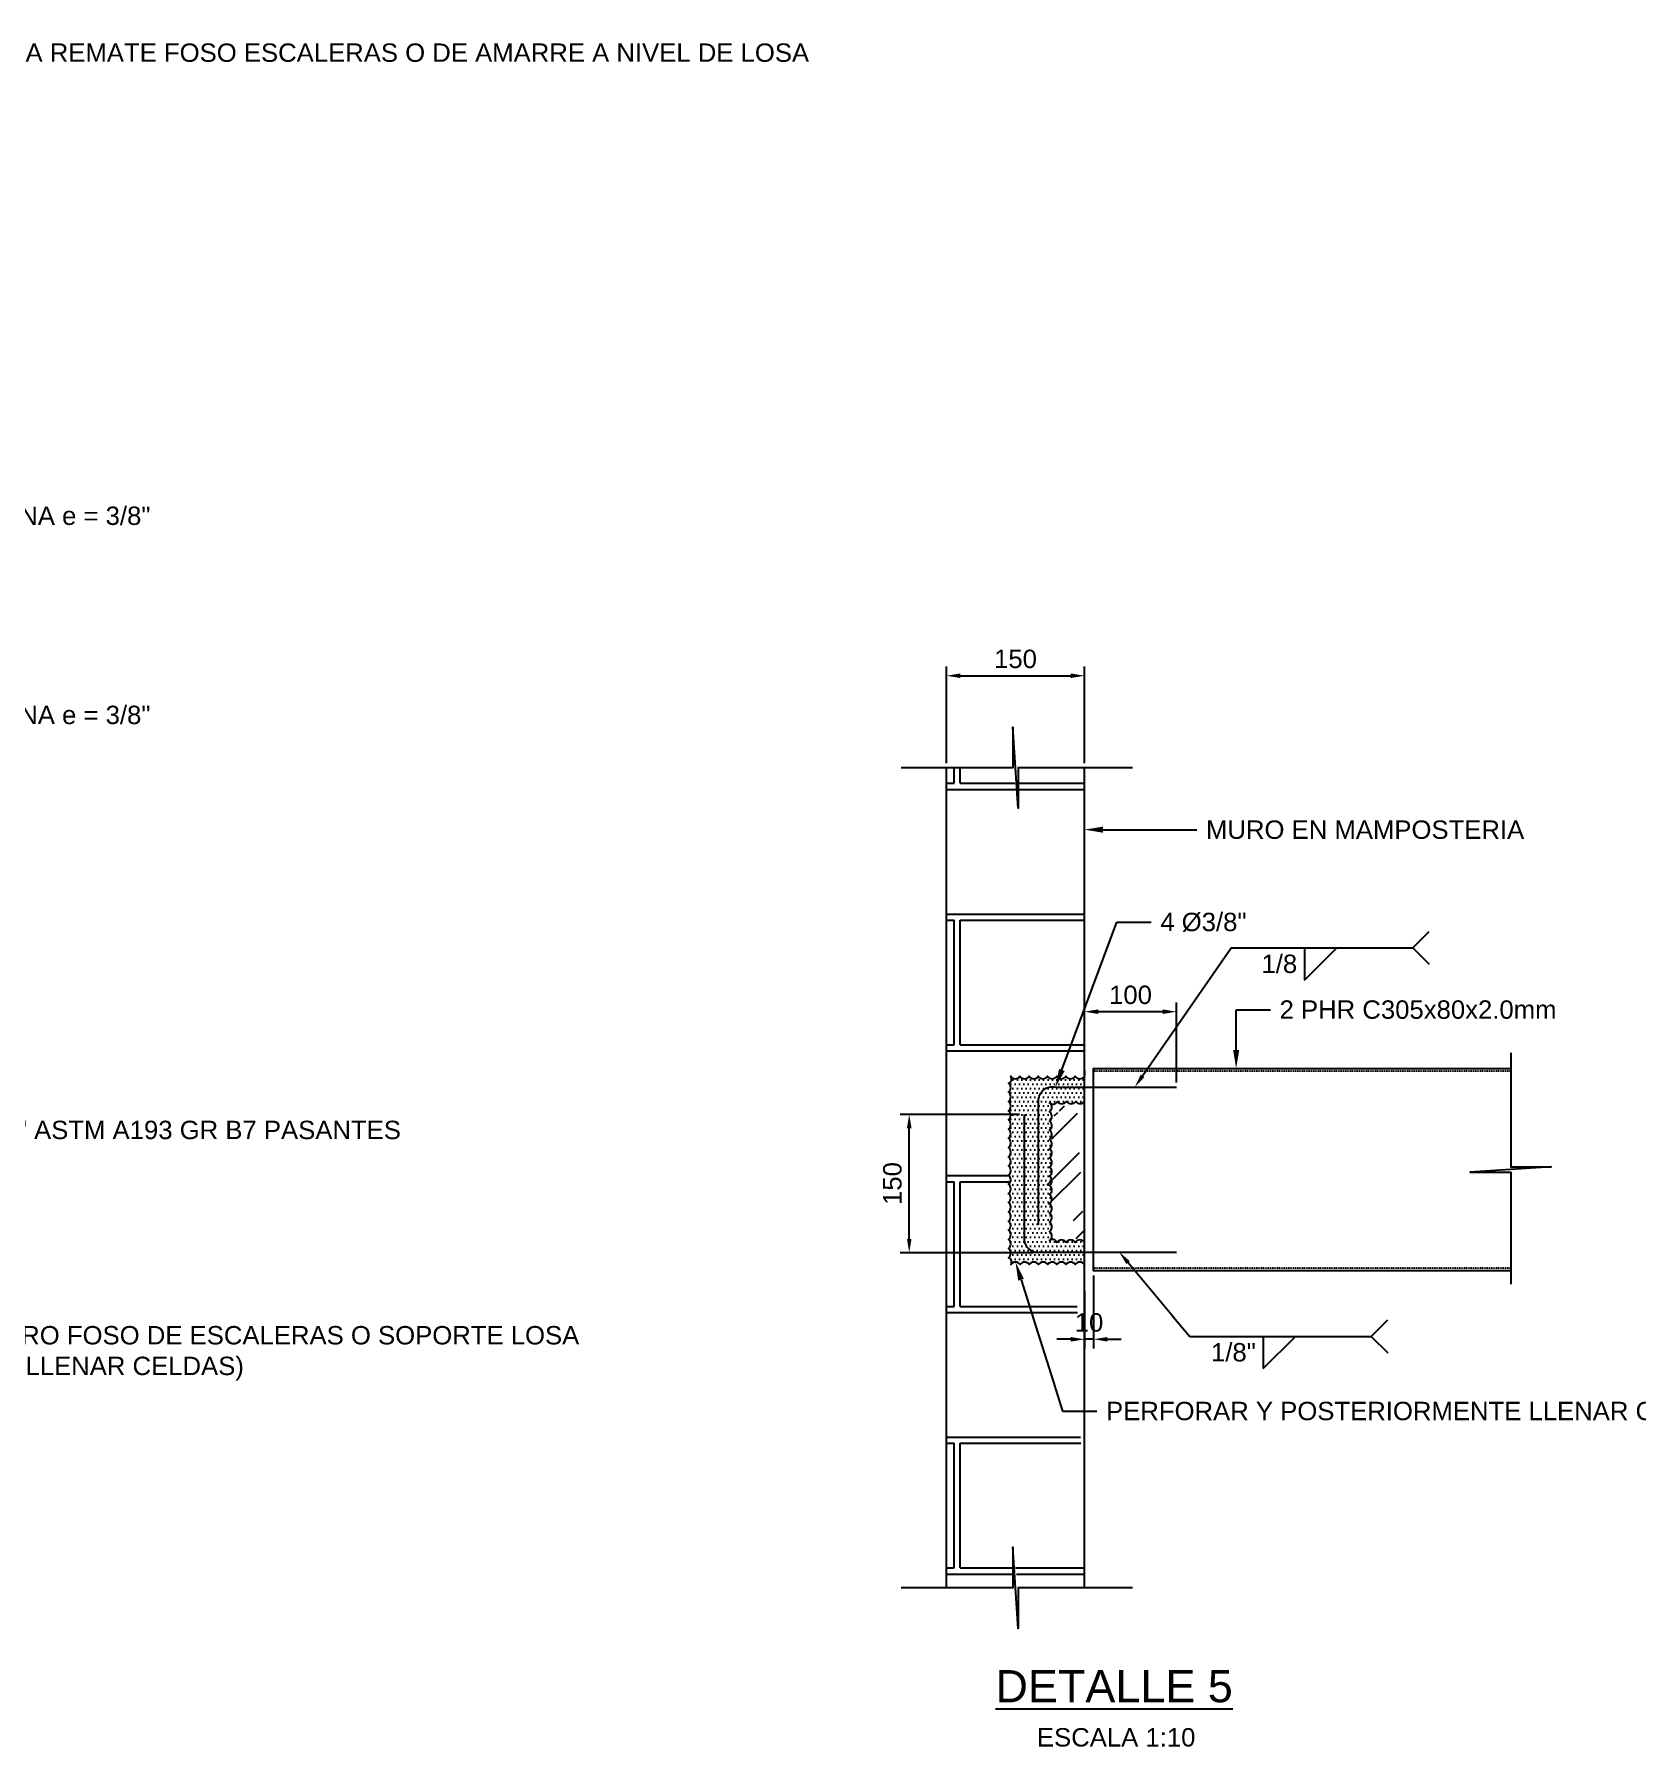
# Model space of a CAD drawing. Header units: millimetres. Extents: x -241278 to 318497, y -110515 to 29234.
# Drawn here: x -27056 to -25313, y -43249 to -41386 of the extents above; entities that cross this region are included whole.
import ezdxf
from ezdxf import colors
from ezdxf.entities.mleader import LeaderData, LeaderLine
from ezdxf.enums import TextEntityAlignment as Align
from ezdxf.math import Vec2, Vec3

# ---------------------------------------------------------------- set-up
doc = ezdxf.new("R2010")
doc.units = ezdxf.units.MM
doc.header["$LTSCALE"] = 0.1
doc.linetypes.add('HIDDEN', pattern=[0.375, 0.25, -0.125])
for name, color, linetype in [('EE-ACHURADOS', 9, 'Continuous'), ('EE-COTAS', 1, 'Continuous'), ('EE-PHRC254x67x1.5mm', 190, 'Continuous'), ('EE-TEXTO 1', 4, 'Continuous'), ('EE-TEXTO 2', 2, 'Continuous'), ('EE-VARILLA 3-8', 200, 'Continuous'), ('SIM-2 PHR C 305x80x1.5mm', 44, 'Continuous'), ('SIM-COTAS', 1, 'Continuous'), ('SIM-MAMPOSTERIA', 150, 'Continuous'), ('SIM-OCULTA', 8, 'HIDDEN')]:
    doc.layers.add(name, color=color, linetype=linetype)
doc.styles.add('ARIAL EE', font='arial.ttf')
doc.styles.get("Standard").update_dxf_attribs({"font": 'arial.ttf'})
doc.dimstyles.new('EE 1_STANDAR', dxfattribs={"dimtxt": 2, "dimasz": 1.5, "dimexe": 1, "dimexo": 0.5, "dimgap": 0.8, "dimtad": 1, "dimdec": 0, "dimdsep": 46, "dimtxsty": 'Standard', "dimcen": 0.09, "dimclrd": 256, "dimclre": 256, "dimclrt": 2, "dimadec": 0, "dimazin": 0, "dimtfac": 1, "dimtdec": 0, "dimtix": 1, "dimtmove": 0, "dimatfit": 2, "dimfxl": 1, "dimtolj": 1, "dimlwd": -1, "dimlwe": -1, "dimarcsym": 1})

# ---------------------------------------------------------------- blocks, each defined once
blk = doc.blocks.new('*D179')
at = {"layer": 'EE-COTAS', "ltscale": 5, "transparency": 16777216}
for p, q in [((-25984.6, -42561.2), (-26114.5, -42561.2)), ((-26104.5, -42696.6), (-26104.5, -42576.2)), ((-25969.5, -42711.6), (-26114.5, -42711.6))]:
    blk.add_line(p, q, dxfattribs=at)
for points in [[(-26107, -42576.2), (-26102, -42576.2), (-26104.5, -42561.2)], [(-26107, -42696.6), (-26102, -42696.6), (-26104.5, -42711.6)]]:
    blk.add_solid(points, dxfattribs=at)
at = {"layer": 'EE-COTAS', "color": 2, "ltscale": 5, "transparency": 16777216, "insert": (-26122.7, -42636.4), "char_height": 20, "attachment_point": 5, "rotation": 90}
blk.add_mtext('\\A1;150', dxfattribs=at)
blk = doc.blocks.new('*D180')
at = {"layer": 'EE-COTAS', "ltscale": 5, "transparency": 16777216}
for p, q in [((-25913.9, -42526.6), (-25913.9, -42439.5)), ((-25813.7, -42526.6), (-25813.7, -42439.5)), ((-25828.7, -42449.5), (-25898.9, -42449.5))]:
    blk.add_line(p, q, dxfattribs=at)
for points in [[(-25898.9, -42447), (-25898.9, -42452), (-25913.9, -42449.5)], [(-25828.7, -42447), (-25828.7, -42452), (-25813.7, -42449.5)]]:
    blk.add_solid(points, dxfattribs=at)
at = {"layer": 'EE-COTAS', "color": 2, "ltscale": 5, "transparency": 16777216, "insert": (-25863.8, -42431.3), "char_height": 20, "attachment_point": 5}
blk.add_mtext('\\A1;100', dxfattribs=at)
blk = doc.blocks.new('*D181')
at = {"layer": 'EE-COTAS', "ltscale": 5, "transparency": 16777216}
for p, q in [((-26063.9, -42179.2), (-26063.9, -42074.1)), ((-25913.9, -42179.2), (-25913.9, -42074.1)), ((-26048.9, -42084.1), (-25928.9, -42084.1))]:
    blk.add_line(p, q, dxfattribs=at)
for points in [[(-26048.9, -42081.6), (-26048.9, -42086.6), (-26063.9, -42084.1)], [(-25928.9, -42081.6), (-25928.9, -42086.6), (-25913.9, -42084.1)]]:
    blk.add_solid(points, dxfattribs=at)
at = {"layer": 'EE-COTAS', "color": 2, "ltscale": 5, "transparency": 16777216, "insert": (-25988.9, -42065.9), "char_height": 20, "attachment_point": 5}
blk.add_mtext('\\A1;150', dxfattribs=at)
blk = doc.blocks.new('*D182')
at = {"layer": 'EE-COTAS', "ltscale": 5, "transparency": 16777216}
for p, q in [((-25903.9, -42736.3), (-25903.9, -42815.8)), ((-25913.9, -42753.3), (-25913.9, -42815.8)), ((-25928.9, -42805.8), (-25943.9, -42805.8)), ((-25903.9, -42805.8), (-25913.9, -42805.8)), ((-25888.9, -42805.8), (-25873.9, -42805.8))]:
    blk.add_line(p, q, dxfattribs=at)
for points in [[(-25928.9, -42803.3), (-25928.9, -42808.3), (-25913.9, -42805.8)], [(-25888.9, -42803.3), (-25888.9, -42808.3), (-25903.9, -42805.8)]]:
    blk.add_solid(points, dxfattribs=at)
at = {"layer": 'EE-COTAS', "color": 2, "ltscale": 5, "transparency": 16777216, "insert": (-25908.9, -42787.6), "char_height": 20, "attachment_point": 5}
blk.add_mtext('\\A1;10', dxfattribs=at)
blk = doc.blocks.new('TÍTULO')
at = {"layer": 'EE-TEXTO 1', "style": 'ARIAL EE'}
blk.add_attdef('%%UTÍTULO', text='', height=3.5, dxfattribs=at).set_placement((0, 0), align=Align.MIDDLE_CENTER)
at = {"layer": 'EE-TEXTO 2', "style": 'ARIAL EE'}
for tag, p in [('SUBTÍTULO', (0, -4.24)), ('ESCALA', (0, -5.71))]:
    blk.add_attdef(tag, text='', height=2, dxfattribs=at).set_placement(p, align=Align.MIDDLE_CENTER)
blk = doc.blocks.new('AWS-FILL-IZQ')
at = {"transparency": 16777216}
for p, q in [((8.25, -3.5), (11.75, 0)), ((8.25, 0), (8.25, -3.5)), ((8.25, 0), (20, 0)), ((20, 0), (21.78, 1.78)), ((20, 0), (21.78, -1.78))]:
    blk.add_line(p, q, dxfattribs=at)
at = {"layer": 'EE-TEXTO 2', "color": 2, "transparency": 16777216, "style": 'ARIAL EE'}
for tag, p, flags in [('OBSERVACION', (22.3, -1.07), 4), ('DE-TANTO-CADA-TANTO', (12.07, -2.68), 12)]:
    blk.add_attdef(tag, p, '', height=2, dxfattribs=dict(at, flags=flags))
at = {"layer": 'EE-TEXTO 2', "color": 2, "transparency": 16777216, "style": 'ARIAL EE', "flags": 12}
blk.add_attdef('VALOR_SOLDADURA', text='', height=2, dxfattribs=at).set_placement((7.44, -2.73), align=Align.RIGHT)

msp = doc.modelspace()

# ---------------------------------------------------------------- linework, layer by layer
at = {"layer": 'SIM-COTAS'}
for points in [[(-25861.7, -42184.2), (-25985.9, -42184.2), (-25985.9, -42227.7, 0.016644), (-25985.9, -42228.3), (-25991.8, -42140, -0.016644), (-25991.8, -42140.6), (-25991.8, -42184.2), (-26113.3, -42184.2)], [(-25861.7, -43076), (-25985.9, -43076), (-25985.9, -43119.6, 0.016644), (-25985.9, -43120.2), (-25991.8, -43031.8, -0.016644), (-25991.8, -43032.4), (-25991.8, -43076), (-26113.3, -43076)]]:
    msp.add_lwpolyline(points, format="xyb", dxfattribs=at)
at = {"layer": 'SIM-OCULTA'}
msp.add_line((-25450.3, -42728.3), (-25903.9, -42728.3), dxfattribs=at)

# ---------------------------------------------------------------- block references
ref = msp.add_blockref('TÍTULO', (-25876.2, -43235.6), dxfattribs=dict(xscale=10, yscale=10, zscale=10))
ref.add_attrib('ESCALA1:100', 'ESCALA 1:10', dxfattribs={"layer": 'EE-TEXTO 2', "height": 20, "style": 'ARIAL EE'}).set_placement((-25879.4, -43248.7), align=Align.CENTER)
ref.add_attrib('%%UVISTAENPLANTA', '%%UDETALLE 5', dxfattribs={"layer": 'EE-TEXTO 1', "height": 35, "style": 'ARIAL EE'}).set_placement((-25881.6, -43200.6), align=Align.CENTER)

# ---------------------------------------------------------------- dimensions: what is measured, and where the dimension line sits
at = {"layer": 'EE-COTAS', "ltscale": 5}
dim = msp.add_linear_dim(base=(-25913.9, -42084.1), p1=(-26063.9, -42184.2), p2=(-25913.9, -42184.2), dimstyle='EE 1_STANDAR', dxfattribs=at)
dim.commit()
dim.dimension.update_dxf_attribs({"geometry": '*D181', "text_midpoint": (-25988.9, -42065.9)})

# ---------------------------------------------------------------- leaders
at = {"layer": 'SIM-COTAS', "linetype": 'Continuous'}
ml = msp.add_multileader_mtext('Standard', dxfattribs=at)
ml.set_content('{\\C2;VIGA REMATE FOSO ESCALERAS O DE AMARRE A NIVEL DE LOSA }', color=256)
ml.set_leader_properties()
ml.build(insert=Vec2(0, 0))
ml.multileader.update_dxf_attribs({"dogleg_length": 0.0025, "arrow_head_size": 20, "scale": 10})
ctx = ml.context
ctx.base_point, ctx.scale, ctx.char_height, ctx.arrow_head_size, ctx.landing_gap_size, ctx.plane_origin = Vec3(-28438.8, -41531.4), 10, 20, 20, 10, Vec3(-58173, -35231.5)
notes = []
notes.append((ctx, [(0, (1, 1, 0), (-28469.2, -41531.4), (1, 0), 30.4, [(0, [(-28528, -41648.1)], 0, [])])]))
ctx.mtext.insert, ctx.mtext.width, ctx.mtext.defined_height, ctx.mtext.flow_direction = Vec3(-28428.8, -41521.2), 259.868, 84.6, 5
ctx.mtext.has_bg_fill, ctx.mtext.bg_color, ctx.mtext.bg_scale_factor, ctx.mtext.bg_transparency, ctx.mtext.use_window_bg_color = 1, -1027028792, 1.5, 0, 1
ml = msp.add_multileader_mtext('Standard', dxfattribs=at)
ml.set_content('\\A1;{\\C2;PLATINA e = 3/8"}', color=256)
ml.set_leader_properties()
ml.build(insert=Vec2(0, 0))
ml.multileader.update_dxf_attribs({"dogleg_length": 0.0025, "arrow_head_size": 20, "scale": 10})
ctx = ml.context
ctx.base_point, ctx.scale, ctx.char_height, ctx.arrow_head_size, ctx.landing_gap_size, ctx.plane_origin = Vec3(-27160.1, -41910.3), 10, 20, 20, 10, Vec3(-56779.1, -35484)
notes.append((ctx, [(0, (1, 1, 0), (-27190.5, -41910.3), (1, 0), 30.4, [(1, [(-27203.4, -41849.8), (-27362.9, -41849.8)], 0, [])])]))
ctx.mtext.insert, ctx.mtext.width, ctx.mtext.defined_height, ctx.mtext.flow_direction = Vec3(-27150.1, -41900.1), 94.269, 56.3, 5
ctx.mtext.has_bg_fill, ctx.mtext.bg_color, ctx.mtext.bg_scale_factor, ctx.mtext.bg_transparency, ctx.mtext.use_window_bg_color = 1, -1027028792, 1.5, 0, 1
ml = msp.add_multileader_mtext('Standard', dxfattribs=at)
ml.set_content('\\A1;{\\C2;PLATINA e = 3/8"}', color=256)
ml.set_leader_properties()
ml.build(insert=Vec2(0, 0))
ml.multileader.update_dxf_attribs({"dogleg_length": 0.0025, "arrow_head_size": 20, "scale": 10})
ctx = ml.context
ctx.base_point, ctx.scale, ctx.char_height, ctx.arrow_head_size, ctx.landing_gap_size, ctx.plane_origin = Vec3(-27160.1, -42126.9), 10, 20, 20, 10, Vec3(-56779.1, -35724.7)
notes.append((ctx, [(0, (1, 1, 0), (-27190.5, -42126.9), (1, 0), 30.4, [(1, [(-27208.2, -42221), (-27367.7, -42221)], 0, [])])]))
ctx.mtext.insert, ctx.mtext.width, ctx.mtext.defined_height, ctx.mtext.flow_direction = Vec3(-27150.1, -42116.7), 94.269, 56.3, 5
ctx.mtext.has_bg_fill, ctx.mtext.bg_color, ctx.mtext.bg_scale_factor, ctx.mtext.bg_transparency, ctx.mtext.use_window_bg_color = 1, -1027028792, 1.5, 0, 1
ml = msp.add_multileader_mtext('Standard', dxfattribs=at)
ml.set_content('\\A1;{\\C2;MURO EN MAMPOSTERIA}', color=256)
ml.set_leader_properties()
ml.build(insert=Vec2(0, 0))
ml.multileader.update_dxf_attribs({"dogleg_length": 0.0025, "arrow_head_size": 20, "scale": 10})
ctx = ml.context
ctx.base_point, ctx.scale, ctx.char_height, ctx.arrow_head_size, ctx.landing_gap_size, ctx.plane_origin = Vec3(-25791.7, -42251.7), 10, 20, 20, 10, Vec3(-29857.1, -26311.3)
notes.append((ctx, [(0, (1, 1, 0), (-25829, -42251.7), (1, 0), 37.2, [(0, [(-25913.9, -42251.5)], 0, [])])]))
ctx.mtext.insert, ctx.mtext.rotation, ctx.mtext.width, ctx.mtext.defined_height, ctx.mtext.flow_direction = Vec3(-25781.7, -42241.5), 6.283185, 139.692, 82.2, 5
ml = msp.add_multileader_mtext('Standard', dxfattribs=at)
ml.set_content('{\\C2;4 %%C5/8" ASTM A193 GR B7 PASANTES}', color=256)
ml.set_leader_properties()
ml.build(insert=Vec2(0, 0))
ml.multileader.update_dxf_attribs({"dogleg_length": 0.0025, "arrow_head_size": 20, "scale": 10})
ctx = ml.context
ctx.base_point, ctx.scale, ctx.char_height, ctx.arrow_head_size, ctx.landing_gap_size, ctx.plane_origin = Vec3(-28482.9, -42703.1), 10, 20, 20, 10, Vec3(-57763.6, -36400)
notes.append((ctx, [(0, (1, 1, 0), (-28513.3, -42703.1), (1, 0), 30.4, [(0, [(-28603, -42603.8)], 0, [])])]))
ctx.mtext.insert, ctx.mtext.width, ctx.mtext.defined_height, ctx.mtext.flow_direction = Vec3(-28472.9, -42692.9), 180.304, 84.6, 5
ctx.mtext.has_bg_fill, ctx.mtext.bg_color, ctx.mtext.bg_scale_factor, ctx.mtext.bg_transparency, ctx.mtext.use_window_bg_color = 1, -1027028792, 1.5, 0, 1
ml = msp.add_multileader_mtext('Standard', dxfattribs=at)
ml.set_content('{\\C2;MURO FOSO DE ESCALERAS O SOPORTE LOSA\\P(RELLENAR CELDAS)}', color=256)
ml.set_leader_properties()
ml.build(insert=Vec2(0, 0))
ml.multileader.update_dxf_attribs({"dogleg_length": 0.0025, "arrow_head_size": 20, "scale": 10})
ctx = ml.context
ctx.base_point, ctx.scale, ctx.char_height, ctx.arrow_head_size, ctx.landing_gap_size, ctx.plane_origin = Vec3(-28438.8, -42853.4), 10, 20, 20, 10, Vec3(-58173, -36618.8)
notes.append((ctx, [(0, (1, 1, 0), (-28469.2, -42853.4), (1, 0), 30.4, [(0, [(-28528, -42822.6)], 0, [])])]))
ctx.mtext.insert, ctx.mtext.width, ctx.mtext.defined_height, ctx.mtext.flow_direction = Vec3(-28428.8, -42840.4), 300.896, 84.6, 5
ctx.mtext.has_bg_fill, ctx.mtext.bg_color, ctx.mtext.bg_scale_factor, ctx.mtext.bg_transparency, ctx.mtext.use_window_bg_color = 1, -1027028792, 1.5, 0, 1
for ctx, leaders in notes:
    for number, flags, end, landing, length, lines in leaders:
        leader = LeaderData()
        leader.index, (leader.has_last_leader_line, leader.has_dogleg_vector, leader.attachment_direction) = number, flags
        leader.last_leader_point, leader.dogleg_vector, leader.dogleg_length = Vec3(end), Vec3(landing), length
        for number, points, colour, breaks in lines:
            line = LeaderLine()
            line.index, line.vertices, line.color, line.breaks = number, Vec3.list(points), colors.encode_raw_color(colour), breaks
            leader.lines.append(line)
        ctx.leaders.append(leader)

# ---------------------------------------------------------------- next in the draw order: leaders
ml = msp.add_multileader_mtext('Standard', dxfattribs=at)
ml.set_content('{\\C2;VIGA REMATE FOSO ESCALERAS O DE AMARRE A NIVEL DE LOSA }', color=256)
ml.set_leader_properties()
ml.build(insert=Vec2(0, 0))
ml.multileader.update_dxf_attribs({"dogleg_length": 0.0025, "arrow_head_size": 20, "scale": 10})
ctx = ml.context
ctx.base_point, ctx.scale, ctx.char_height, ctx.arrow_head_size, ctx.landing_gap_size, ctx.plane_origin = Vec3(-27123.8, -41406.6), 10, 20, 20, 10, Vec3(-56858, -35106.7)
notes = []
notes.append((ctx, [(0, (1, 1, 0), (-27154.1, -41406.6), (1, 0), 30.4, [(0, [(-27212.9, -41523.2)], 0, [])])]))
ctx.mtext.insert, ctx.mtext.width, ctx.mtext.defined_height, ctx.mtext.flow_direction = Vec3(-27113.8, -41396.4), 259.868, 84.6, 5
ctx.mtext.has_bg_fill, ctx.mtext.bg_color, ctx.mtext.bg_scale_factor, ctx.mtext.bg_transparency, ctx.mtext.use_window_bg_color = 1, -1027028792, 1.5, 0, 1
ml = msp.add_multileader_mtext('Standard', dxfattribs=at)
ml.set_content('\\A1;{\\C2;W 16x36 Ó VIGA TIPO 1 Ó VIGA TIPO 2}', color=256)
ml.set_leader_properties()
ml.build(insert=Vec2(0, 0))
ml.multileader.update_dxf_attribs({"dogleg_length": 0.0025, "arrow_head_size": 20, "scale": 10})
ctx = ml.context
ctx.base_point, ctx.scale, ctx.char_height, ctx.arrow_head_size, ctx.landing_gap_size, ctx.plane_origin = Vec3(-24750.6, -42207.9), 10, 20, 20, 10, Vec3(-28827.4, -26214.7)
ctx.text_align_type = 2
notes.append((ctx, [(1, (1, 1, 0), (-24479.4, -42207.9), (-1, 0), 37.2, [(0, [(-24448.2, -42289.9)], 0, [])])]))
ctx.mtext.insert, ctx.mtext.rotation, ctx.mtext.width, ctx.mtext.defined_height, ctx.mtext.alignment, ctx.mtext.flow_direction = Vec3(-24526.6, -42197.8), 6.283185, 215.472, 82.2, 3, 5
ml = msp.add_multileader_mtext('Standard', dxfattribs=at)
ml.set_content('{\\C2;6 %%C5/8" ASTM A193 GR B7 PASANTES}', color=256)
ml.set_leader_properties()
ml.build(insert=Vec2(0, 0))
ml.multileader.update_dxf_attribs({"dogleg_length": 0.0025, "arrow_head_size": 20, "scale": 10})
ctx = ml.context
ctx.base_point, ctx.scale, ctx.char_height, ctx.arrow_head_size, ctx.landing_gap_size, ctx.plane_origin = Vec3(-27167.9, -42578.3), 10, 20, 20, 10, Vec3(-56448.5, -36285.4)
notes.append((ctx, [(0, (1, 1, 0), (-27198.2, -42578.3), (1, 0), 30.4, [(0, [(-27287.9, -42479)], 0, [])])]))
ctx.mtext.insert, ctx.mtext.width, ctx.mtext.defined_height, ctx.mtext.flow_direction = Vec3(-27157.9, -42568.1), 180.304, 84.6, 5
ctx.mtext.has_bg_fill, ctx.mtext.bg_color, ctx.mtext.bg_scale_factor, ctx.mtext.bg_transparency, ctx.mtext.use_window_bg_color = 1, -1027028792, 1.5, 0, 1
ml = msp.add_multileader_mtext('Standard', dxfattribs=at)
ml.set_content('{\\C2;MURO FOSO DE ESCALERAS O SOPORTE LOSA\\P(RELLENAR CELDAS)}', color=256)
ml.set_leader_properties()
ml.build(insert=Vec2(0, 0))
ml.multileader.update_dxf_attribs({"dogleg_length": 0.0025, "arrow_head_size": 20, "scale": 10})
ctx = ml.context
ctx.base_point, ctx.scale, ctx.char_height, ctx.arrow_head_size, ctx.landing_gap_size, ctx.plane_origin = Vec3(-27123.8, -42804.3), 10, 20, 20, 10, Vec3(-56858, -36579.9)
notes.append((ctx, [(0, (1, 1, 0), (-27154.1, -42804.3), (1, 0), 30.4, [(0, [(-27212.9, -42773.5)], 0, [])])]))
ctx.mtext.insert, ctx.mtext.width, ctx.mtext.defined_height, ctx.mtext.flow_direction = Vec3(-27113.8, -42791.4), 300.896, 84.6, 5
ctx.mtext.has_bg_fill, ctx.mtext.bg_color, ctx.mtext.bg_scale_factor, ctx.mtext.bg_transparency, ctx.mtext.use_window_bg_color = 1, -1027028792, 1.5, 0, 1
for ctx, leaders in notes:
    for number, flags, end, landing, length, lines in leaders:
        leader = LeaderData()
        leader.index, (leader.has_last_leader_line, leader.has_dogleg_vector, leader.attachment_direction) = number, flags
        leader.last_leader_point, leader.dogleg_vector, leader.dogleg_length = Vec3(end), Vec3(landing), length
        for number, points, colour, breaks in lines:
            line = LeaderLine()
            line.index, line.vertices, line.color, line.breaks = number, Vec3.list(points), colors.encode_raw_color(colour), breaks
            leader.lines.append(line)
        ctx.leaders.append(leader)

# ---------------------------------------------------------------- next in the draw order: hatches: boundary and pattern name
at = {"layer": 'EE-ACHURADOS', "ltscale": 5}
h = msp.add_hatch(dxfattribs=at)
h.set_pattern_fill('DOTS', color=256, scale=3)
h.set_pattern_definition([(0, (-652522.317, -135239.796), (2.38125, 4.7625), [0, -4.7625])])
h.paths.add_polyline_path([(-25996.6, -42547.2, -0.520567), (-25996.6, -42557.2, -0.520567), (-25996.6, -42567.2, -0.520567), (-25996.6, -42577.2, -0.520567), (-25996.6, -42587.2, -0.520567), (-25996.6, -42597.2, -0.520567), (-25996.6, -42607.2, -0.520567), (-25996.6, -42617.2, -0.520567), (-25996.6, -42627.2, -0.520567), (-25996.6, -42637.2, -0.520567), (-25996.6, -42647.2, -0.520567), (-25996.6, -42657.2, -0.520567), (-25996.6, -42667.2, -0.520567), (-25996.6, -42677.2, -0.520567), (-25996.6, -42687.2, -0.520567), (-25996.6, -42697.2, -0.520567), (-25996.6, -42707.2, -0.520567), (-25996.6, -42717.2, -0.520567), (-25993.9, -42724.5, -0.520567), (-25983.9, -42724.5, -0.520567), (-25973.9, -42724.5, -0.520567), (-25963.9, -42724.5, -0.520567), (-25953.9, -42724.5, -0.520567), (-25943.9, -42724.5, -0.520567), (-25933.9, -42724.5, -0.520567), (-25923.9, -42724.5, -0.520567), (-25913.9, -42724.5), (-25913.9, -42700.4, 0.520567), (-25923.9, -42700.4, 0.520567), (-25933.9, -42700.4, 0.520567), (-25943.9, -42700.4, 0.520567), (-25951.9, -42698.5, 0.520567), (-25951.9, -42688.5, 0.520567), (-25951.9, -42678.5, 0.520567), (-25951.9, -42668.5, 0.520567), (-25951.9, -42658.5, 0.520567), (-25951.9, -42648.5, 0.520567), (-25951.9, -42638.5, 0.520567), (-25951.9, -42628.5, 0.520567), (-25951.9, -42618.5, 0.520567), (-25951.9, -42608.5, 0.520567), (-25951.9, -42598.5, 0.520567), (-25951.9, -42588.5, 0.520567), (-25951.9, -42578.5, 0.520567), (-25951.9, -42568.5, 0.520567), (-25951.9, -42558.5, 0.520567), (-25951.9, -42548.5, 0.520567), (-25943.4, -42547, 0.520567), (-25933.4, -42547, 0.520567), (-25923.4, -42547, 0.520567), (-25913.9, -42547), (-25913.9, -42519.8, -0.520567), (-25924.1, -42519.8, -0.520567), (-25934.1, -42519.8, -0.520567), (-25944.1, -42519.8, -0.520567), (-25954.1, -42519.8, -0.520567), (-25964.1, -42519.8, -0.520567), (-25974.1, -42519.8, -0.520567), (-25984.1, -42519.8, -0.513938), (-25994, -42519.9, -0.512173), (-25996.6, -42527.2, -0.520567), (-25996.6, -42537.2, -0.520567)])
h = msp.add_hatch(dxfattribs=at)
h.set_pattern_fill('ANSI32', color=256, scale=5)
h.set_pattern_definition([(45, (-652522.317, -135239.796), (-33.6759605, 33.6759605), []), (45, (-652499.866, -135239.796), (-33.6759605, 33.6759605), [])])
h.paths.add_polyline_path([(-25922.3, -42543.5, -1.690669), (-25942.9, -42544.4, -1.600017), (-25953.2, -42557.8, -1.614795), (-25955.4, -42577.4, -0.610387), (-25955.4, -42597.4, -0.610387), (-25955.4, -42617.4, -0.610387), (-25955.4, -42637.4, -0.610387), (-25955.4, -42657.4, -0.610387), (-25955.4, -42677.4, -2.067716), (-25942.7, -42699.2, -1.504031), (-25925, -42703.9, -0.73323), (-25913.9, -42700.4)])
at = {"layer": 'SIM-MAMPOSTERIA'}
h = msp.add_hatch(dxfattribs=at)
h.set_pattern_fill('AR-B816C', color=256, scale=0.7)
h.set_pattern_definition([(0, (-36574.91, -26134.73), (142.24, 142.24), [277.8125, -6.6675]), (0, (-36717.15, -26128.06), (142.24, 142.24), [277.8125, -6.6675]), (90, (-36574.91, -26134.73), (-142.24, 142.24), [-148.9075, 135.5725]), (90, (-36581.58, -26134.73), (-142.24, 142.24), [-148.9075, 135.5725])])
edge = h.paths.add_edge_path()
edge.add_line((-25913.9, -42184.2), (-25985.9, -42184.2))
edge.add_line((-25985.9, -42184.2), (-25985.9, -42227.7))
edge.add_line((-25985.9, -42227.7), (-25991.8, -42184.2))
edge.add_line((-25991.8, -42184.2), (-26063.9, -42184.2))
edge.add_line((-26063.9, -42184.2), (-26063.9, -43075.9))
edge.add_line((-26063.9, -43075.9), (-25991.8, -43076))
edge.add_line((-25991.8, -43076), (-25991.8, -43031.8))
edge.add_line((-25991.8, -43031.8), (-25985.9, -43076))
edge.add_line((-25985.9, -43076), (-25913.9, -43076))
edge.add_line((-25913.9, -43076), (-25922.8, -42728))
edge.add_arc((-25928.9, -42728), 6.1, 0, 145)
edge.add_arc((-25938.9, -42728), 6.1, 35, 145)
edge.add_arc((-25948.9, -42728), 6.1, 35, 145)
edge.add_arc((-25958.9, -42728), 6.1, 35, 145)
edge.add_arc((-25968.9, -42728), 6.1, 35, 145)
edge.add_arc((-25978.9, -42728), 6.1, 35, 145)
edge.add_arc((-25988.9, -42728), 6.1, 35, 145.4777)
edge.add_arc((-25997.8, -42721.8), 4.74, 324.9314, 435.5464)
edge.add_arc((-26000.1, -42712.2), 6.1, 305, 415)
edge.add_arc((-26000.1, -42702.2), 6.1, 305, 415)
edge.add_arc((-26000.1, -42692.2), 6.1, 305, 415)
edge.add_arc((-26000.1, -42682.2), 6.1, 305, 415)
edge.add_arc((-26000.1, -42672.2), 6.1, 305, 415)
edge.add_arc((-26000.1, -42662.2), 6.1, 305, 415)
edge.add_arc((-26000.1, -42652.2), 6.1, 305, 415)
edge.add_arc((-26000.1, -42642.2), 6.1, 305, 415)
edge.add_arc((-26000.1, -42632.2), 6.1, 305, 415)
edge.add_arc((-26000.1, -42622.2), 6.1, 305, 415)
edge.add_arc((-26000.1, -42612.2), 6.1, 305, 415)
edge.add_arc((-26000.1, -42602.2), 6.1, 305, 415)
edge.add_arc((-26000.1, -42592.2), 6.1, 305, 415)
edge.add_arc((-26000.1, -42582.2), 6.1, 305, 415)
edge.add_arc((-26000.1, -42572.2), 6.1, 305, 415)
edge.add_arc((-26000.1, -42562.2), 6.1, 305, 415)
edge.add_arc((-26000.1, -42552.2), 6.1, 305, 415)
edge.add_arc((-26000.1, -42542.2), 6.1, 305, 415)
edge.add_arc((-26000.1, -42532.2), 6.1, 305, 415)
edge.add_arc((-25998, -42522.6), 4.82, 286.3587, 396.3587)
edge.add_arc((-25989.1, -42516.3), 6.1, 215, 325)
edge.add_arc((-25979.1, -42516.3), 6.1, 215, 325)
edge.add_arc((-25969.1, -42516.3), 6.1, 215, 325)
edge.add_arc((-25959.1, -42516.3), 6.1, 215, 325)
edge.add_arc((-25949.1, -42516.3), 6.1, 215, 325)
edge.add_arc((-25939.1, -42516.3), 6.1, 215, 325)
edge.add_arc((-25929.1, -42516.3), 6.1, 215, 325)
edge.add_arc((-25919, -42516.2), 6.23, 215, 395)
edge.add_line((-25913.9, -42512.6), (-25913.9, -42184.2))

# ---------------------------------------------------------------- next in the draw order: linework, layer by layer
at = {"layer": 'EE-ACHURADOS', "ltscale": 5}
for points in [[(-25913.9, -42724.5, 0.520567), (-25923.9, -42724.5, 0.520567), (-25933.9, -42724.5, 0.520567), (-25943.9, -42724.5, 0.520567), (-25953.9, -42724.5, 0.520567), (-25963.9, -42724.5, 0.520567), (-25973.9, -42724.5, 0.520567), (-25983.9, -42724.5, 0.520567), (-25993.9, -42724.5, 0.520567), (-25996.6, -42717.2, 0.520567), (-25996.6, -42707.2, 0.520567), (-25996.6, -42697.2, 0.520567), (-25996.6, -42687.2, 0.520567), (-25996.6, -42677.2, 0.520567), (-25996.6, -42667.2, 0.520567), (-25996.6, -42657.2, 0.520567), (-25996.6, -42647.2, 0.520567), (-25996.6, -42637.2, 0.520567), (-25996.6, -42627.2, 0.520567), (-25996.6, -42617.2, 0.520567), (-25996.6, -42607.2, 0.520567), (-25996.6, -42597.2, 0.520567), (-25996.6, -42587.2, 0.520567), (-25996.6, -42577.2, 0.520567), (-25996.6, -42567.2, 0.520567), (-25996.6, -42557.2, 0.520567), (-25996.6, -42547.2, 0.520567), (-25996.6, -42537.2, 0.520567), (-25996.6, -42527.2, 0.520567), (-25994.1, -42519.8, 0.520567), (-25984.1, -42519.8, 0.520567), (-25974.1, -42519.8, 0.520567), (-25964.1, -42519.8, 0.520567), (-25954.1, -42519.8, 0.520567), (-25944.1, -42519.8, 0.520567), (-25934.1, -42519.8, 0.520567), (-25924.1, -42519.8, 0.520567), (-25913.9, -42519.8, 0.520567)], [(-25913.9, -42700.4, 0.520567), (-25923.9, -42700.4, 0.520567), (-25933.9, -42700.4, 0.520567), (-25943.9, -42700.4, 0.520567), (-25951.9, -42698.5, 0.520567), (-25951.9, -42688.5, 0.520567), (-25951.9, -42678.5, 0.520567), (-25951.9, -42668.5, 0.520567), (-25951.9, -42658.5, 0.520567), (-25951.9, -42648.5, 0.520567), (-25951.9, -42638.5, 0.520567), (-25951.9, -42628.5, 0.520567), (-25951.9, -42618.5, 0.520567), (-25951.9, -42608.5, 0.520567), (-25951.9, -42598.5, 0.520567), (-25951.9, -42588.5, 0.520567), (-25951.9, -42578.5, 0.520567), (-25951.9, -42568.5, 0.520567), (-25951.9, -42558.5, 0.520567), (-25951.9, -42548.5, 0.520567), (-25943.4, -42547, 0.520567), (-25933.4, -42547, 0.520567), (-25923.4, -42547, 0.520567), (-25913.9, -42547, 0.520567)]]:
    msp.add_lwpolyline(points, format="xyb", dxfattribs=at)
at = {"layer": 'EE-PHRC254x67x1.5mm', "ltscale": 5}
msp.add_line((-25913.9, -42748.3), (-25913.9, -42494.3), dxfattribs=at)
at = {"layer": 'EE-VARILLA 3-8', "ltscale": 5}
for points in [[(-25963.9, -42681.4), (-25963.9, -42546.4, -0.478824), (-25945.5, -42531.6), (-25813.7, -42531.6)], [(-25979.6, -42561.2), (-25979.6, -42696.2, 0.478824), (-25961.2, -42710.9), (-25813.7, -42710.9)]]:
    msp.add_lwpolyline(points, format="xyb", dxfattribs=at)
at = {"layer": 'SIM-2 PHR C 305x80x1.5mm'}
msp.add_lwpolyline([(-25450.3, -42731.3), (-25903.9, -42731.3), (-25903.9, -42511.3), (-25450.3, -42511.3)], dxfattribs=at)
at = {"layer": 'SIM-COTAS'}
msp.add_lwpolyline([(-25450.3, -42494.1), (-25450.3, -42618.3), (-25406.7, -42618.3, 0.016644), (-25406.1, -42618.3), (-25494.4, -42624.2, -0.016644), (-25493.8, -42624.2), (-25450.3, -42624.2), (-25450.3, -42745.7)], format="xyb", dxfattribs=at)
at = {"layer": 'SIM-MAMPOSTERIA'}
for p, q in [((-26063.9, -43075.9), (-26063.9, -42184.2)), ((-25913.9, -43076), (-25913.9, -42184.2))]:
    msp.add_line(p, q, dxfattribs=at)
at = {"layer": 'SIM-OCULTA'}
msp.add_line((-25450.3, -42514.3), (-25903.9, -42514.3), dxfattribs=at)

# ---------------------------------------------------------------- next in the draw order: dimensions: what is measured, and where the dimension line sits
at = {"layer": 'EE-COTAS', "ltscale": 5}
for base, p1, p2, picture, middle in [((-25913.9, -42449.5), (-25813.7, -42531.6), (-25913.9, -42531.6), '*D180', (-25863.8, -42431.3)), ((-25913.9, -42805.8), (-25903.9, -42731.3), (-25913.9, -42748.3), '*D182', (-25908.9, -42787.6))]:
    dim = msp.add_linear_dim(base=base, p1=p1, p2=p2, dimstyle='EE 1_STANDAR', dxfattribs=at)
    dim.commit()
    dim.dimension.update_dxf_attribs({"geometry": picture, "text_midpoint": middle})
dim = msp.add_linear_dim(base=(-26104.5, -42561.2), p1=(-25964.5, -42711.6), p2=(-25979.6, -42561.2), angle=90, dimstyle='EE 1_STANDAR', dxfattribs=at)
dim.commit()
dim.dimension.update_dxf_attribs({"geometry": '*D179', "text_midpoint": (-26122.7, -42636.4)})

# ---------------------------------------------------------------- next in the draw order: leaders
at = {"layer": 'EE-COTAS'}
ml = msp.add_multileader_block('Standard', dxfattribs=at)
ml.set_content('AWS-FILL-IZQ', color=256, scale=10)
ml.set_attribute('VALOR_SOLDADURA', '1/8', width=0)
ml.set_attribute('DE-TANTO-CADA-TANTO', '', width=0)
ml.set_attribute('OBSERVACION', '', width=0)
ml.set_leader_properties(color=256)
ml.build(insert=Vec2(0, 0))
ml.multileader.update_dxf_attribs({"arrow_head_size": 15, "scale": 10, "block_connection_type": 1})
ctx = ml.context
ctx.base_point, ctx.scale, ctx.char_height, ctx.arrow_head_size, ctx.landing_gap_size, ctx.plane_origin = Vec3(-25674.4, -42380.1), 10, 40, 15, 20, Vec3(-25879.7, -42542.2)
ctx.attachment_type = 1
notes = []
notes.append((ctx, [(0, (1, 1, 0), (-25754.4, -42380.1), (1, 0), 80, [(0, [(-25859.2, -42531.6)], 0, [])])]))
ctx.block.insert = Vec3(-25756.9, -42380.1)
ml = msp.add_multileader_block('Standard', dxfattribs=at)
ml.set_content('AWS-FILL-IZQ', color=256, scale=10)
ml.set_attribute('VALOR_SOLDADURA', '1/8"', width=0)
ml.set_attribute('DE-TANTO-CADA-TANTO', '', width=0)
ml.set_attribute('OBSERVACION', '', width=0)
ml.set_leader_properties(color=256)
ml.build(insert=Vec2(0, 0))
ml.multileader.update_dxf_attribs({"arrow_head_size": 15, "scale": 10, "block_connection_type": 1})
ctx = ml.context
ctx.base_point, ctx.scale, ctx.char_height, ctx.arrow_head_size, ctx.landing_gap_size, ctx.plane_origin = Vec3(-25719.4, -42802.6), 10, 40, 15, 20, Vec3(-25896.7, -42721.5)
ctx.attachment_type = 1
notes.append((ctx, [(0, (1, 1, 0), (-25799.4, -42802.6), (1, 0), 80, [(0, [(-25876.1, -42710.9)], 0, [])])]))
ctx.block.insert = Vec3(-25801.9, -42802.6)
at = {"layer": 'SIM-COTAS', "linetype": 'Continuous'}
ml = msp.add_multileader_mtext('Standard', dxfattribs=at)
ml.set_content('{\\C2;4 %%C3/8" }', color=256)
ml.set_leader_properties()
ml.build(insert=Vec2(0, 0))
ml.multileader.update_dxf_attribs({"dogleg_length": 0.0025, "arrow_head_size": 20, "scale": 10})
ctx = ml.context
ctx.base_point, ctx.scale, ctx.char_height, ctx.arrow_head_size, ctx.landing_gap_size, ctx.plane_origin = Vec3(-25841.4, -42352.3), 10, 20, 20, 10, Vec3(-29973.7, -58571.6)
notes.append((ctx, [(0, (1, 1, 0), (-25878.6, -42352.3), (1, 0), 37.2, [(0, [(-25945.5, -42531.6)], 0, [])])]))
ctx.mtext.insert, ctx.mtext.width, ctx.mtext.defined_height, ctx.mtext.flow_direction = Vec3(-25831.4, -42341.9), 96.945, 82.2, 5
ml = msp.add_multileader_mtext('Standard', dxfattribs=at)
ml.set_content('\\A1;{\\C2;2 PHR C305x80x2.0mm}', color=256)
ml.set_leader_properties()
ml.build(insert=Vec2(0, 0))
ml.multileader.update_dxf_attribs({"dogleg_length": 0.0025, "arrow_head_size": 20, "scale": 10})
ctx = ml.context
ctx.base_point, ctx.scale, ctx.char_height, ctx.arrow_head_size, ctx.landing_gap_size, ctx.plane_origin = Vec3(-25711.7, -42447.4), 10, 20, 20, 10, Vec3(-29672.7, -26471.2)
notes.append((ctx, [(0, (1, 1, 0), (-25748.9, -42447.4), (1, 0), 37.2, [(0, [(-25748.9, -42511.3)], 0, [])])]))
ctx.mtext.insert, ctx.mtext.rotation, ctx.mtext.width, ctx.mtext.defined_height, ctx.mtext.flow_direction = Vec3(-25701.7, -42437.2), 6.283185, 328.758, 82.2, 5
ml = msp.add_multileader_mtext('Standard', dxfattribs=at)
ml.set_content('\\A1;{\\C2;PLATINA 250x250\\Pe = 3/8"}', color=256)
ml.set_leader_properties()
ml.build(insert=Vec2(0, 0))
ml.multileader.update_dxf_attribs({"dogleg_length": 0.0025, "arrow_head_size": 20, "scale": 10})
ctx = ml.context
ctx.base_point, ctx.scale, ctx.char_height, ctx.arrow_head_size, ctx.landing_gap_size, ctx.plane_origin = Vec3(-24962.4, -42577.6), 10, 20, 20, 10, Vec3(-28966, -26570.6)
ctx.text_align_type = 2
notes.append((ctx, [(1, (1, 1, 0), (-24677.3, -42577.6), (-1, 0), 37.2, [(0, [(-24619.4, -42466)], 0, [])])]))
ctx.mtext.insert, ctx.mtext.rotation, ctx.mtext.width, ctx.mtext.defined_height, ctx.mtext.alignment, ctx.mtext.flow_direction = Vec3(-24724.5, -42567.4), 6.283185, 230.995, 82.2, 3, 5
ml = msp.add_multileader_mtext('Standard', dxfattribs=at)
ml.set_content('\\A1;{\\C2;PTE Ø8-5/8"x5.5mm}', color=256)
ml.set_leader_properties()
ml.build(insert=Vec2(0, 0))
ml.multileader.update_dxf_attribs({"dogleg_length": 0.0025, "arrow_head_size": 20, "scale": 10})
ctx = ml.context
ctx.base_point, ctx.scale, ctx.char_height, ctx.arrow_head_size, ctx.landing_gap_size, ctx.plane_origin = Vec3(-24946.5, -42723.3), 10, 20, 20, 10, Vec3(-28977.3, -26676.3)
ctx.text_align_type = 2
notes.append((ctx, [(1, (1, 1, 0), (-24697.6, -42723.3), (-1, 0), 37.2, [(1, [(-24604.3, -42697.2), (-24660.3, -42821.5)], 0, [])])]))
ctx.mtext.insert, ctx.mtext.rotation, ctx.mtext.width, ctx.mtext.defined_height, ctx.mtext.alignment, ctx.mtext.flow_direction = Vec3(-24744.8, -42712.9), 6.283185, 243.554, 82.2, 3, 5
ml = msp.add_multileader_mtext('Standard', dxfattribs=at)
ml.set_content('{\\C2;PERFORAR Y POSTERIORMENTE LLENAR CON MORTERO TODA LA CELDA}', color=256)
ml.set_leader_properties()
ml.build(insert=Vec2(0, 0))
ml.multileader.update_dxf_attribs({"dogleg_length": 0.0025, "arrow_head_size": 20, "scale": 10})
ctx = ml.context
ctx.base_point, ctx.scale, ctx.char_height, ctx.arrow_head_size, ctx.landing_gap_size, ctx.plane_origin = Vec3(-25900.4, -42884), 10, 20, 20, 10, Vec3(-21979.2, -58757.2)
notes.append((ctx, [(1, (1, 1, 0), (-25937.6, -42884), (1, 0), 37.2, [(0, [(-25988.9, -42721.9)], 0, [])])]))
ctx.mtext.insert, ctx.mtext.rotation, ctx.mtext.width, ctx.mtext.defined_height, ctx.mtext.flow_direction = Vec3(-25890.4, -42873.8), 6.283185, 367.213, 82.2, 5
for ctx, leaders in notes:
    for number, flags, end, landing, length, lines in leaders:
        leader = LeaderData()
        leader.index, (leader.has_last_leader_line, leader.has_dogleg_vector, leader.attachment_direction) = number, flags
        leader.last_leader_point, leader.dogleg_vector, leader.dogleg_length = Vec3(end), Vec3(landing), length
        for number, points, colour, breaks in lines:
            line = LeaderLine()
            line.index, line.vertices, line.color, line.breaks = number, Vec3.list(points), colors.encode_raw_color(colour), breaks
            leader.lines.append(line)
        ctx.leaders.append(leader)

doc.saveas('drawing.dxf')
